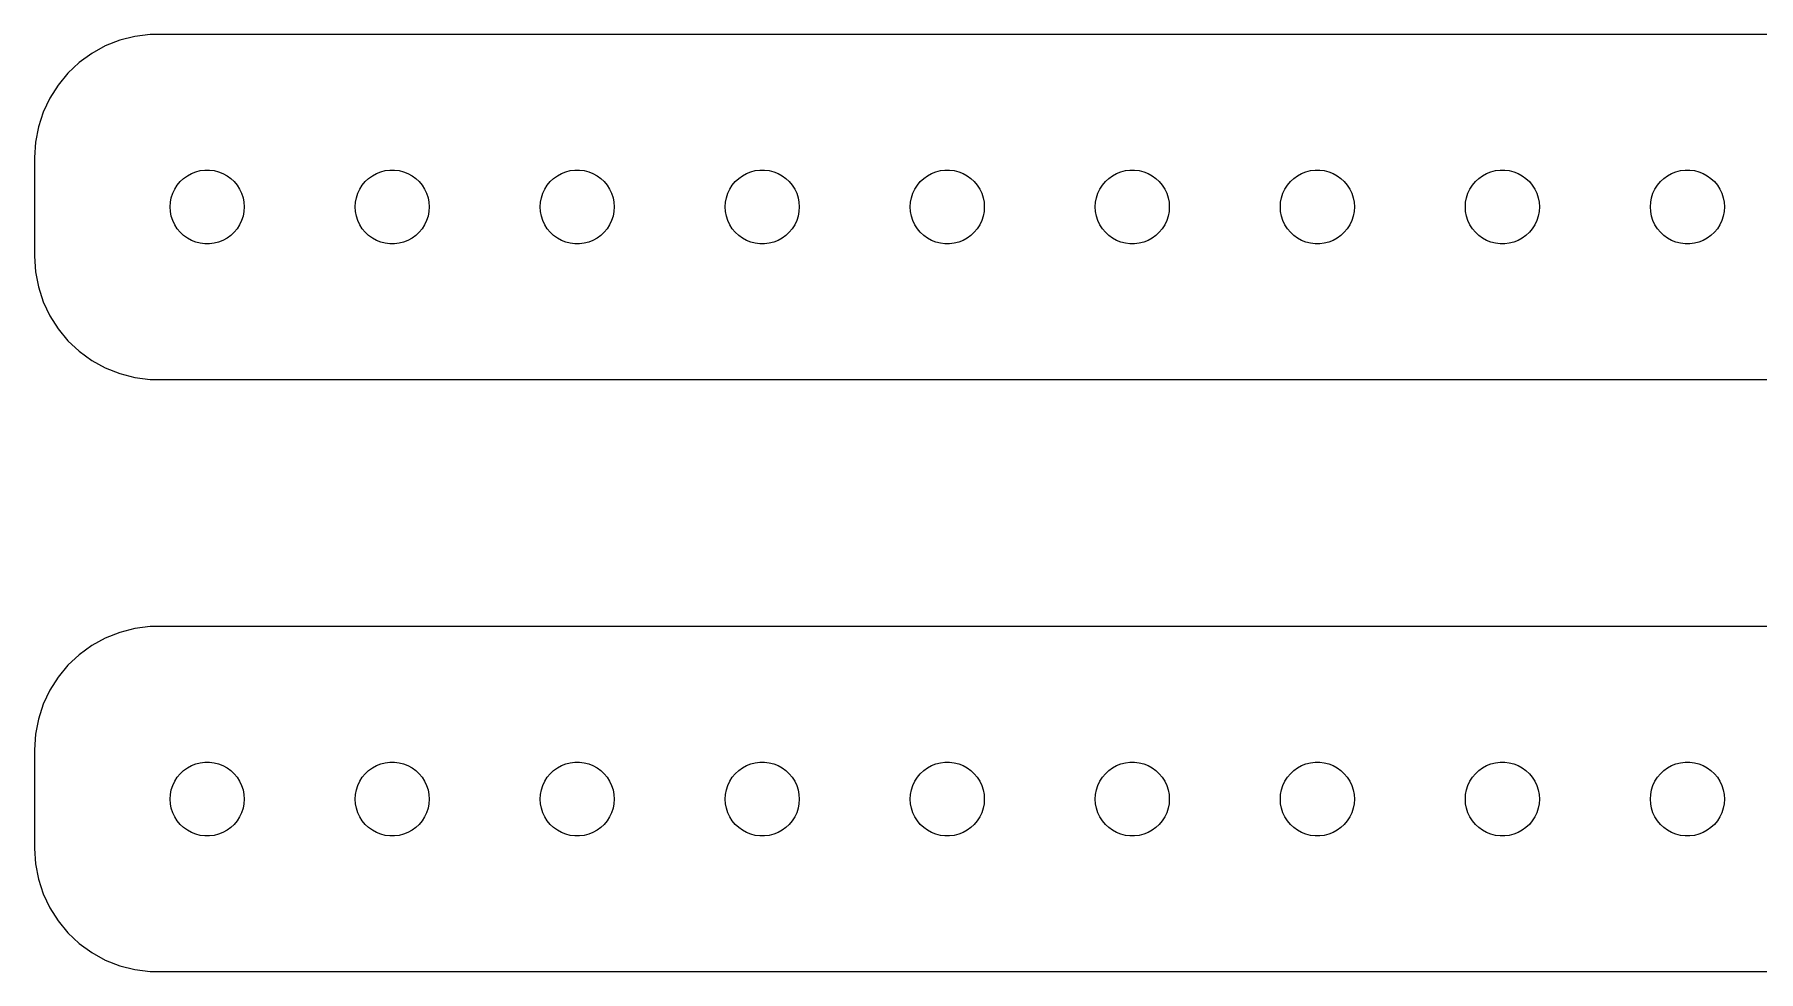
# Model space of a CAD drawing. Header units: metres. Extents: x -142 to 142, y 41 to 79.
# Drawn here: x -142 to -72.1, y 41 to 79 of the extents above; entities that cross this region are included whole.
import ezdxf

# ---------------------------------------------------------------- set-up
doc = ezdxf.new("R2010")
doc.units = ezdxf.units.M

msp = doc.modelspace()

# ---------------------------------------------------------------- linework, layer by layer
for p, q in [((-137.314, 78.9901), (-137.937, 78.9114)), ((137.314, 78.9901), (-137.314, 78.9901)), ((-139.129, 78.5241), (-139.679, 78.2216)), ((-138.545, 78.7553), (-139.129, 78.5241)), ((-137.937, 78.9114), (-138.545, 78.7553)), ((-140.187, 77.8526), (-140.645, 77.4227)), ((-139.679, 78.2216), (-140.187, 77.8526)), ((-141.045, 76.9389), (-141.382, 76.4088)), ((-140.645, 77.4227), (-141.045, 76.9389)), ((-141.382, 76.4088), (-141.649, 75.8406)), ((-141.649, 75.8406), (-141.843, 75.2434)), ((-141.843, 75.2434), (-141.961, 74.6267)), ((-141.961, 74.6267), (-142, 74)), ((-142, 74), (-142, 70)), ((-135.639, 73.3572), (-135.464, 73.4266)), ((-135.464, 73.4266), (-135.281, 73.4734)), ((-135.281, 73.4734), (-135.094, 73.497)), ((-135.094, 73.497), (-134.906, 73.497)), ((-134.906, 73.497), (-134.719, 73.4734)), ((-134.719, 73.4734), (-134.536, 73.4266)), ((-134.536, 73.4266), (-134.361, 73.3572)), ((-128.139, 73.3572), (-127.964, 73.4266)), ((-127.964, 73.4266), (-127.781, 73.4734)), ((-127.781, 73.4734), (-127.594, 73.497)), ((-127.594, 73.497), (-127.406, 73.497)), ((-127.406, 73.497), (-127.219, 73.4734)), ((-127.219, 73.4734), (-127.036, 73.4266)), ((-127.036, 73.4266), (-126.861, 73.3572)), ((-120.639, 73.3572), (-120.464, 73.4266)), ((-120.464, 73.4266), (-120.281, 73.4734)), ((-120.281, 73.4734), (-120.094, 73.497)), ((-120.094, 73.497), (-119.906, 73.497)), ((-119.906, 73.497), (-119.719, 73.4734)), ((-119.719, 73.4734), (-119.536, 73.4266)), ((-119.536, 73.4266), (-119.361, 73.3572)), ((-113.139, 73.3572), (-112.964, 73.4266)), ((-112.964, 73.4266), (-112.781, 73.4734)), ((-112.781, 73.4734), (-112.594, 73.497)), ((-112.594, 73.497), (-112.406, 73.497)), ((-112.406, 73.497), (-112.219, 73.4734)), ((-112.219, 73.4734), (-112.036, 73.4266)), ((-112.036, 73.4266), (-111.861, 73.3572)), ((-105.639, 73.3572), (-105.464, 73.4266)), ((-105.464, 73.4266), (-105.281, 73.4734)), ((-105.281, 73.4734), (-105.094, 73.497)), ((-105.094, 73.497), (-104.906, 73.497)), ((-104.906, 73.497), (-104.719, 73.4734)), ((-104.719, 73.4734), (-104.536, 73.4266)), ((-104.536, 73.4266), (-104.361, 73.3572)), ((-98.1387, 73.3572), (-97.9635, 73.4266)), ((-97.9635, 73.4266), (-97.7811, 73.4734)), ((-97.7811, 73.4734), (-97.5942, 73.497)), ((-97.5942, 73.497), (-97.4058, 73.497)), ((-97.4058, 73.497), (-97.2189, 73.4734)), ((-97.2189, 73.4734), (-97.0365, 73.4266)), ((-97.0365, 73.4266), (-96.8613, 73.3572)), ((-90.6387, 73.3572), (-90.4635, 73.4266)), ((-90.4635, 73.4266), (-90.2811, 73.4734)), ((-90.2811, 73.4734), (-90.0942, 73.497)), ((-90.0942, 73.497), (-89.9058, 73.497)), ((-89.9058, 73.497), (-89.7189, 73.4734)), ((-89.7189, 73.4734), (-89.5365, 73.4266)), ((-89.5365, 73.4266), (-89.3613, 73.3572)), ((-83.1387, 73.3572), (-82.9635, 73.4266)), ((-82.9635, 73.4266), (-82.7811, 73.4734)), ((-82.7811, 73.4734), (-82.5942, 73.497)), ((-82.5942, 73.497), (-82.4058, 73.497)), ((-82.4058, 73.497), (-82.2189, 73.4734)), ((-82.2189, 73.4734), (-82.0365, 73.4266)), ((-82.0365, 73.4266), (-81.8613, 73.3572)), ((-75.6387, 73.3572), (-75.4635, 73.4266)), ((-75.4635, 73.4266), (-75.2811, 73.4734)), ((-75.2811, 73.4734), (-75.0942, 73.497)), ((-75.0942, 73.497), (-74.9058, 73.497)), ((-74.9058, 73.497), (-74.7189, 73.4734)), ((-74.7189, 73.4734), (-74.5365, 73.4266)), ((-74.5365, 73.4266), (-74.3613, 73.3572)), ((-136.395, 72.5522), (-136.314, 72.7226)), ((-136.314, 72.7226), (-136.214, 72.8817)), ((-136.214, 72.8817), (-136.093, 73.0268)), ((-136.093, 73.0268), (-135.956, 73.1558)), ((-135.956, 73.1558), (-135.804, 73.2665)), ((-135.804, 73.2665), (-135.639, 73.3572)), ((-134.361, 73.3572), (-134.196, 73.2665)), ((-134.196, 73.2665), (-134.044, 73.1558)), ((-134.044, 73.1558), (-133.907, 73.0268)), ((-133.907, 73.0268), (-133.786, 72.8817)), ((-133.786, 72.8817), (-133.686, 72.7226)), ((-133.686, 72.7226), (-133.605, 72.5522)), ((-128.895, 72.5522), (-128.814, 72.7226)), ((-128.814, 72.7226), (-128.714, 72.8817)), ((-128.714, 72.8817), (-128.593, 73.0268)), ((-128.593, 73.0268), (-128.456, 73.1558)), ((-128.456, 73.1558), (-128.304, 73.2665)), ((-128.304, 73.2665), (-128.139, 73.3572)), ((-126.861, 73.3572), (-126.696, 73.2665)), ((-126.696, 73.2665), (-126.544, 73.1558)), ((-126.544, 73.1558), (-126.407, 73.0268)), ((-126.407, 73.0268), (-126.286, 72.8817)), ((-126.286, 72.8817), (-126.186, 72.7226)), ((-126.186, 72.7226), (-126.105, 72.5522)), ((-121.395, 72.5522), (-121.314, 72.7226)), ((-121.314, 72.7226), (-121.214, 72.8817)), ((-121.214, 72.8817), (-121.093, 73.0268)), ((-121.093, 73.0268), (-120.956, 73.1558)), ((-120.956, 73.1558), (-120.804, 73.2665)), ((-120.804, 73.2665), (-120.639, 73.3572)), ((-119.361, 73.3572), (-119.196, 73.2665)), ((-119.196, 73.2665), (-119.044, 73.1558)), ((-119.044, 73.1558), (-118.907, 73.0268)), ((-118.907, 73.0268), (-118.786, 72.8817)), ((-118.786, 72.8817), (-118.686, 72.7226)), ((-118.686, 72.7226), (-118.605, 72.5522)), ((-113.895, 72.5522), (-113.814, 72.7226)), ((-113.814, 72.7226), (-113.714, 72.8817)), ((-113.714, 72.8817), (-113.593, 73.0268)), ((-113.593, 73.0268), (-113.456, 73.1558)), ((-113.456, 73.1558), (-113.304, 73.2665)), ((-113.304, 73.2665), (-113.139, 73.3572)), ((-111.861, 73.3572), (-111.696, 73.2665)), ((-111.696, 73.2665), (-111.544, 73.1558)), ((-111.544, 73.1558), (-111.407, 73.0268)), ((-111.407, 73.0268), (-111.286, 72.8817)), ((-111.286, 72.8817), (-111.186, 72.7226)), ((-111.186, 72.7226), (-111.105, 72.5522)), ((-106.395, 72.5522), (-106.314, 72.7226)), ((-106.314, 72.7226), (-106.214, 72.8817)), ((-106.214, 72.8817), (-106.093, 73.0268)), ((-106.093, 73.0268), (-105.956, 73.1558)), ((-105.956, 73.1558), (-105.804, 73.2665)), ((-105.804, 73.2665), (-105.639, 73.3572)), ((-104.361, 73.3572), (-104.196, 73.2665)), ((-104.196, 73.2665), (-104.044, 73.1558)), ((-104.044, 73.1558), (-103.907, 73.0268)), ((-103.907, 73.0268), (-103.786, 72.8817)), ((-103.786, 72.8817), (-103.686, 72.7226)), ((-103.686, 72.7226), (-103.605, 72.5522)), ((-98.8947, 72.5522), (-98.8145, 72.7226)), ((-98.8145, 72.7226), (-98.7135, 72.8817)), ((-98.7135, 72.8817), (-98.5934, 73.0268)), ((-98.5934, 73.0268), (-98.4561, 73.1558)), ((-98.4561, 73.1558), (-98.3037, 73.2665)), ((-98.3037, 73.2665), (-98.1387, 73.3572)), ((-96.8613, 73.3572), (-96.6963, 73.2665)), ((-96.6963, 73.2665), (-96.5439, 73.1558)), ((-96.5439, 73.1558), (-96.4065, 73.0268)), ((-96.4065, 73.0268), (-96.2865, 72.8817)), ((-96.2865, 72.8817), (-96.1855, 72.7226)), ((-96.1855, 72.7226), (-96.1053, 72.5522)), ((-91.3947, 72.5522), (-91.3145, 72.7226)), ((-91.3145, 72.7226), (-91.2135, 72.8817)), ((-91.2135, 72.8817), (-91.0934, 73.0268)), ((-91.0934, 73.0268), (-90.9561, 73.1558)), ((-90.9561, 73.1558), (-90.8037, 73.2665)), ((-90.8037, 73.2665), (-90.6387, 73.3572)), ((-89.3613, 73.3572), (-89.1963, 73.2665)), ((-89.1963, 73.2665), (-89.0439, 73.1558)), ((-89.0439, 73.1558), (-88.9065, 73.0268)), ((-88.9065, 73.0268), (-88.7865, 72.8817)), ((-88.7865, 72.8817), (-88.6855, 72.7226)), ((-88.6855, 72.7226), (-88.6053, 72.5522)), ((-83.8947, 72.5522), (-83.8145, 72.7226)), ((-83.8145, 72.7226), (-83.7135, 72.8817)), ((-83.7135, 72.8817), (-83.5934, 73.0268)), ((-83.5934, 73.0268), (-83.4561, 73.1558)), ((-83.4561, 73.1558), (-83.3037, 73.2665)), ((-83.3037, 73.2665), (-83.1387, 73.3572)), ((-81.8613, 73.3572), (-81.6963, 73.2665)), ((-81.6963, 73.2665), (-81.5439, 73.1558)), ((-81.5439, 73.1558), (-81.4065, 73.0268)), ((-81.4065, 73.0268), (-81.2865, 72.8817)), ((-81.2865, 72.8817), (-81.1855, 72.7226)), ((-81.1855, 72.7226), (-81.1053, 72.5522)), ((-76.3947, 72.5522), (-76.3145, 72.7226)), ((-76.3145, 72.7226), (-76.2135, 72.8817)), ((-76.2135, 72.8817), (-76.0934, 73.0268)), ((-76.0934, 73.0268), (-75.9561, 73.1558)), ((-75.9561, 73.1558), (-75.8037, 73.2665)), ((-75.8037, 73.2665), (-75.6387, 73.3572)), ((-74.3613, 73.3572), (-74.1963, 73.2665)), ((-74.1963, 73.2665), (-74.0439, 73.1558)), ((-74.0439, 73.1558), (-73.9065, 73.0268)), ((-73.9065, 73.0268), (-73.7865, 72.8817)), ((-73.7865, 72.8817), (-73.6855, 72.7226)), ((-73.6855, 72.7226), (-73.6053, 72.5522)), ((-136.5, 72), (-136.488, 72.188)), ((-136.488, 71.812), (-136.5, 72)), ((-136.488, 72.188), (-136.453, 72.373)), ((-136.453, 72.373), (-136.395, 72.5522)), ((-133.605, 72.5522), (-133.547, 72.373)), ((-133.547, 72.373), (-133.512, 72.188)), ((-133.512, 72.188), (-133.5, 72)), ((-133.5, 72), (-133.512, 71.812)), ((-129, 72), (-128.988, 72.188)), ((-128.988, 71.812), (-129, 72)), ((-128.988, 72.188), (-128.953, 72.373)), ((-128.953, 72.373), (-128.895, 72.5522)), ((-126.105, 72.5522), (-126.047, 72.373)), ((-126.047, 72.373), (-126.012, 72.188)), ((-126.012, 72.188), (-126, 72)), ((-126, 72), (-126.012, 71.812)), ((-121.5, 72), (-121.488, 72.188)), ((-121.488, 71.812), (-121.5, 72)), ((-121.488, 72.188), (-121.453, 72.373)), ((-121.453, 72.373), (-121.395, 72.5522)), ((-118.605, 72.5522), (-118.547, 72.373)), ((-118.547, 72.373), (-118.512, 72.188)), ((-118.512, 72.188), (-118.5, 72)), ((-118.5, 72), (-118.512, 71.812)), ((-114, 72), (-113.988, 72.188)), ((-113.988, 71.812), (-114, 72)), ((-113.988, 72.188), (-113.953, 72.373)), ((-113.953, 72.373), (-113.895, 72.5522)), ((-111.105, 72.5522), (-111.047, 72.373)), ((-111.047, 72.373), (-111.012, 72.188)), ((-111.012, 72.188), (-111, 72)), ((-111, 72), (-111.012, 71.812)), ((-106.5, 72), (-106.488, 72.188)), ((-106.488, 71.812), (-106.5, 72)), ((-106.488, 72.188), (-106.453, 72.373)), ((-106.453, 72.373), (-106.395, 72.5522)), ((-103.605, 72.5522), (-103.547, 72.373)), ((-103.547, 72.373), (-103.512, 72.188)), ((-103.512, 72.188), (-103.5, 72)), ((-103.5, 72), (-103.512, 71.812)), ((-99, 72), (-98.9882, 72.188)), ((-98.9882, 71.812), (-99, 72)), ((-98.9882, 72.188), (-98.9529, 72.373)), ((-98.9529, 72.373), (-98.8947, 72.5522)), ((-96.1053, 72.5522), (-96.0471, 72.373)), ((-96.0471, 72.373), (-96.0118, 72.188)), ((-96.0118, 72.188), (-96, 72)), ((-96, 72), (-96.0118, 71.812)), ((-91.5, 72), (-91.4882, 72.188)), ((-91.4882, 71.812), (-91.5, 72)), ((-91.4882, 72.188), (-91.4529, 72.373)), ((-91.4529, 72.373), (-91.3947, 72.5522)), ((-88.6053, 72.5522), (-88.5471, 72.373)), ((-88.5471, 72.373), (-88.5118, 72.188)), ((-88.5118, 72.188), (-88.5, 72)), ((-88.5, 72), (-88.5118, 71.812)), ((-84, 72), (-83.9882, 72.188)), ((-83.9882, 71.812), (-84, 72)), ((-83.9882, 72.188), (-83.9529, 72.373)), ((-83.9529, 72.373), (-83.8947, 72.5522)), ((-81.1053, 72.5522), (-81.0471, 72.373)), ((-81.0471, 72.373), (-81.0118, 72.188)), ((-81.0118, 72.188), (-81, 72)), ((-81, 72), (-81.0118, 71.812)), ((-76.5, 72), (-76.4882, 72.188)), ((-76.4882, 71.812), (-76.5, 72)), ((-76.4882, 72.188), (-76.4529, 72.373)), ((-76.4529, 72.373), (-76.3947, 72.5522)), ((-73.6053, 72.5522), (-73.5471, 72.373)), ((-73.5471, 72.373), (-73.5118, 72.188)), ((-73.5118, 72.188), (-73.5, 72)), ((-73.5, 72), (-73.5118, 71.812)), ((-136.453, 71.627), (-136.488, 71.812)), ((-136.395, 71.4478), (-136.453, 71.627)), ((-136.314, 71.2774), (-136.395, 71.4478)), ((-133.605, 71.4478), (-133.686, 71.2774)), ((-133.547, 71.627), (-133.605, 71.4478)), ((-133.512, 71.812), (-133.547, 71.627)), ((-128.953, 71.627), (-128.988, 71.812)), ((-128.895, 71.4478), (-128.953, 71.627)), ((-128.814, 71.2774), (-128.895, 71.4478)), ((-126.105, 71.4478), (-126.186, 71.2774)), ((-126.047, 71.627), (-126.105, 71.4478)), ((-126.012, 71.812), (-126.047, 71.627)), ((-121.453, 71.627), (-121.488, 71.812)), ((-121.395, 71.4478), (-121.453, 71.627)), ((-121.314, 71.2774), (-121.395, 71.4478)), ((-118.605, 71.4478), (-118.686, 71.2774)), ((-118.547, 71.627), (-118.605, 71.4478)), ((-118.512, 71.812), (-118.547, 71.627)), ((-113.953, 71.627), (-113.988, 71.812)), ((-113.895, 71.4478), (-113.953, 71.627)), ((-113.814, 71.2774), (-113.895, 71.4478)), ((-111.105, 71.4478), (-111.186, 71.2774)), ((-111.047, 71.627), (-111.105, 71.4478)), ((-111.012, 71.812), (-111.047, 71.627)), ((-106.453, 71.627), (-106.488, 71.812)), ((-106.395, 71.4478), (-106.453, 71.627)), ((-106.314, 71.2774), (-106.395, 71.4478)), ((-103.605, 71.4478), (-103.686, 71.2774)), ((-103.547, 71.627), (-103.605, 71.4478)), ((-103.512, 71.812), (-103.547, 71.627)), ((-98.9529, 71.627), (-98.9882, 71.812)), ((-98.8947, 71.4478), (-98.9529, 71.627)), ((-98.8145, 71.2774), (-98.8947, 71.4478)), ((-96.1053, 71.4478), (-96.1855, 71.2774)), ((-96.0471, 71.627), (-96.1053, 71.4478)), ((-96.0118, 71.812), (-96.0471, 71.627)), ((-91.4529, 71.627), (-91.4882, 71.812)), ((-91.3947, 71.4478), (-91.4529, 71.627)), ((-91.3145, 71.2774), (-91.3947, 71.4478)), ((-88.6053, 71.4478), (-88.6855, 71.2774)), ((-88.5471, 71.627), (-88.6053, 71.4478)), ((-88.5118, 71.812), (-88.5471, 71.627)), ((-83.9529, 71.627), (-83.9882, 71.812)), ((-83.8947, 71.4478), (-83.9529, 71.627)), ((-83.8145, 71.2774), (-83.8947, 71.4478)), ((-81.1053, 71.4478), (-81.1855, 71.2774)), ((-81.0471, 71.627), (-81.1053, 71.4478)), ((-81.0118, 71.812), (-81.0471, 71.627)), ((-76.4529, 71.627), (-76.4882, 71.812)), ((-76.3947, 71.4478), (-76.4529, 71.627)), ((-76.3145, 71.2774), (-76.3947, 71.4478)), ((-73.6053, 71.4478), (-73.6855, 71.2774)), ((-73.5471, 71.627), (-73.6053, 71.4478)), ((-73.5118, 71.812), (-73.5471, 71.627)), ((-136.214, 71.1183), (-136.314, 71.2774)), ((-136.093, 70.9732), (-136.214, 71.1183)), ((-135.956, 70.8442), (-136.093, 70.9732)), ((-135.804, 70.7335), (-135.956, 70.8442)), ((-135.639, 70.6428), (-135.804, 70.7335)), ((-135.464, 70.5734), (-135.639, 70.6428)), ((-134.361, 70.6428), (-134.536, 70.5734)), ((-134.196, 70.7335), (-134.361, 70.6428)), ((-134.044, 70.8442), (-134.196, 70.7335)), ((-133.907, 70.9732), (-134.044, 70.8442)), ((-133.786, 71.1183), (-133.907, 70.9732)), ((-133.686, 71.2774), (-133.786, 71.1183)), ((-128.714, 71.1183), (-128.814, 71.2774)), ((-128.593, 70.9732), (-128.714, 71.1183)), ((-128.456, 70.8442), (-128.593, 70.9732)), ((-128.304, 70.7335), (-128.456, 70.8442)), ((-128.139, 70.6428), (-128.304, 70.7335)), ((-127.964, 70.5734), (-128.139, 70.6428)), ((-126.861, 70.6428), (-127.036, 70.5734)), ((-126.696, 70.7335), (-126.861, 70.6428)), ((-126.544, 70.8442), (-126.696, 70.7335)), ((-126.407, 70.9732), (-126.544, 70.8442)), ((-126.286, 71.1183), (-126.407, 70.9732)), ((-126.186, 71.2774), (-126.286, 71.1183)), ((-121.214, 71.1183), (-121.314, 71.2774)), ((-121.093, 70.9732), (-121.214, 71.1183)), ((-120.956, 70.8442), (-121.093, 70.9732)), ((-120.804, 70.7335), (-120.956, 70.8442)), ((-120.639, 70.6428), (-120.804, 70.7335)), ((-120.464, 70.5734), (-120.639, 70.6428)), ((-119.361, 70.6428), (-119.536, 70.5734)), ((-119.196, 70.7335), (-119.361, 70.6428)), ((-119.044, 70.8442), (-119.196, 70.7335)), ((-118.907, 70.9732), (-119.044, 70.8442)), ((-118.786, 71.1183), (-118.907, 70.9732)), ((-118.686, 71.2774), (-118.786, 71.1183)), ((-113.714, 71.1183), (-113.814, 71.2774)), ((-113.593, 70.9732), (-113.714, 71.1183)), ((-113.456, 70.8442), (-113.593, 70.9732)), ((-113.304, 70.7335), (-113.456, 70.8442)), ((-113.139, 70.6428), (-113.304, 70.7335)), ((-112.964, 70.5734), (-113.139, 70.6428)), ((-111.861, 70.6428), (-112.036, 70.5734)), ((-111.696, 70.7335), (-111.861, 70.6428)), ((-111.544, 70.8442), (-111.696, 70.7335)), ((-111.407, 70.9732), (-111.544, 70.8442)), ((-111.286, 71.1183), (-111.407, 70.9732)), ((-111.186, 71.2774), (-111.286, 71.1183)), ((-106.214, 71.1183), (-106.314, 71.2774)), ((-106.093, 70.9732), (-106.214, 71.1183)), ((-105.956, 70.8442), (-106.093, 70.9732)), ((-105.804, 70.7335), (-105.956, 70.8442)), ((-105.639, 70.6428), (-105.804, 70.7335)), ((-105.464, 70.5734), (-105.639, 70.6428)), ((-104.361, 70.6428), (-104.536, 70.5734)), ((-104.196, 70.7335), (-104.361, 70.6428)), ((-104.044, 70.8442), (-104.196, 70.7335)), ((-103.907, 70.9732), (-104.044, 70.8442)), ((-103.786, 71.1183), (-103.907, 70.9732)), ((-103.686, 71.2774), (-103.786, 71.1183)), ((-98.7135, 71.1183), (-98.8145, 71.2774)), ((-98.5934, 70.9732), (-98.7135, 71.1183)), ((-98.4561, 70.8442), (-98.5934, 70.9732)), ((-98.3037, 70.7335), (-98.4561, 70.8442)), ((-98.1387, 70.6428), (-98.3037, 70.7335)), ((-97.9635, 70.5734), (-98.1387, 70.6428)), ((-96.8613, 70.6428), (-97.0365, 70.5734)), ((-96.6963, 70.7335), (-96.8613, 70.6428)), ((-96.5439, 70.8442), (-96.6963, 70.7335)), ((-96.4065, 70.9732), (-96.5439, 70.8442)), ((-96.2865, 71.1183), (-96.4065, 70.9732)), ((-96.1855, 71.2774), (-96.2865, 71.1183)), ((-91.2135, 71.1183), (-91.3145, 71.2774)), ((-91.0934, 70.9732), (-91.2135, 71.1183)), ((-90.9561, 70.8442), (-91.0934, 70.9732)), ((-90.8037, 70.7335), (-90.9561, 70.8442)), ((-90.6387, 70.6428), (-90.8037, 70.7335)), ((-90.4635, 70.5734), (-90.6387, 70.6428)), ((-89.3613, 70.6428), (-89.5365, 70.5734)), ((-89.1963, 70.7335), (-89.3613, 70.6428)), ((-89.0439, 70.8442), (-89.1963, 70.7335)), ((-88.9065, 70.9732), (-89.0439, 70.8442)), ((-88.7865, 71.1183), (-88.9065, 70.9732)), ((-88.6855, 71.2774), (-88.7865, 71.1183)), ((-83.7135, 71.1183), (-83.8145, 71.2774)), ((-83.5934, 70.9732), (-83.7135, 71.1183)), ((-83.4561, 70.8442), (-83.5934, 70.9732)), ((-83.3037, 70.7335), (-83.4561, 70.8442)), ((-83.1387, 70.6428), (-83.3037, 70.7335)), ((-82.9635, 70.5734), (-83.1387, 70.6428)), ((-81.8613, 70.6428), (-82.0365, 70.5734)), ((-81.6963, 70.7335), (-81.8613, 70.6428)), ((-81.5439, 70.8442), (-81.6963, 70.7335)), ((-81.4065, 70.9732), (-81.5439, 70.8442)), ((-81.2865, 71.1183), (-81.4065, 70.9732)), ((-81.1855, 71.2774), (-81.2865, 71.1183)), ((-76.2135, 71.1183), (-76.3145, 71.2774)), ((-76.0934, 70.9732), (-76.2135, 71.1183)), ((-75.9561, 70.8442), (-76.0934, 70.9732)), ((-75.8037, 70.7335), (-75.9561, 70.8442)), ((-75.6387, 70.6428), (-75.8037, 70.7335)), ((-75.4635, 70.5734), (-75.6387, 70.6428)), ((-74.3613, 70.6428), (-74.5365, 70.5734)), ((-74.1963, 70.7335), (-74.3613, 70.6428)), ((-74.0439, 70.8442), (-74.1963, 70.7335)), ((-73.9065, 70.9732), (-74.0439, 70.8442)), ((-73.7865, 71.1183), (-73.9065, 70.9732)), ((-73.6855, 71.2774), (-73.7865, 71.1183)), ((-142, 70), (-141.961, 69.3733)), ((-135.281, 70.5266), (-135.464, 70.5734)), ((-135.094, 70.503), (-135.281, 70.5266)), ((-134.906, 70.503), (-135.094, 70.503)), ((-134.719, 70.5266), (-134.906, 70.503)), ((-134.536, 70.5734), (-134.719, 70.5266)), ((-127.781, 70.5266), (-127.964, 70.5734)), ((-127.594, 70.503), (-127.781, 70.5266)), ((-127.406, 70.503), (-127.594, 70.503)), ((-127.219, 70.5266), (-127.406, 70.503)), ((-127.036, 70.5734), (-127.219, 70.5266)), ((-120.281, 70.5266), (-120.464, 70.5734)), ((-120.094, 70.503), (-120.281, 70.5266)), ((-119.906, 70.503), (-120.094, 70.503)), ((-119.719, 70.5266), (-119.906, 70.503)), ((-119.536, 70.5734), (-119.719, 70.5266)), ((-112.781, 70.5266), (-112.964, 70.5734)), ((-112.594, 70.503), (-112.781, 70.5266)), ((-112.406, 70.503), (-112.594, 70.503)), ((-112.219, 70.5266), (-112.406, 70.503)), ((-112.036, 70.5734), (-112.219, 70.5266)), ((-105.281, 70.5266), (-105.464, 70.5734)), ((-105.094, 70.503), (-105.281, 70.5266)), ((-104.906, 70.503), (-105.094, 70.503)), ((-104.719, 70.5266), (-104.906, 70.503)), ((-104.536, 70.5734), (-104.719, 70.5266)), ((-97.7811, 70.5266), (-97.9635, 70.5734)), ((-97.5942, 70.503), (-97.7811, 70.5266)), ((-97.4058, 70.503), (-97.5942, 70.503)), ((-97.2189, 70.5266), (-97.4058, 70.503)), ((-97.0365, 70.5734), (-97.2189, 70.5266)), ((-90.2811, 70.5266), (-90.4635, 70.5734)), ((-90.0942, 70.503), (-90.2811, 70.5266)), ((-89.9058, 70.503), (-90.0942, 70.503)), ((-89.7189, 70.5266), (-89.9058, 70.503)), ((-89.5365, 70.5734), (-89.7189, 70.5266)), ((-82.7811, 70.5266), (-82.9635, 70.5734)), ((-82.5942, 70.503), (-82.7811, 70.5266)), ((-82.4058, 70.503), (-82.5942, 70.503)), ((-82.2189, 70.5266), (-82.4058, 70.503)), ((-82.0365, 70.5734), (-82.2189, 70.5266)), ((-75.2811, 70.5266), (-75.4635, 70.5734)), ((-75.0942, 70.503), (-75.2811, 70.5266)), ((-74.9058, 70.503), (-75.0942, 70.503)), ((-74.7189, 70.5266), (-74.9058, 70.503)), ((-74.5365, 70.5734), (-74.7189, 70.5266)), ((-141.961, 69.3733), (-141.843, 68.7566)), ((-141.843, 68.7566), (-141.649, 68.1594)), ((-141.649, 68.1594), (-141.382, 67.5912)), ((-141.382, 67.5912), (-141.045, 67.0611)), ((-141.045, 67.0611), (-140.645, 66.5773)), ((-140.645, 66.5773), (-140.187, 66.1474)), ((-140.187, 66.1474), (-139.679, 65.7784)), ((-139.679, 65.7784), (-139.129, 65.4759)), ((-139.129, 65.4759), (-138.545, 65.2447)), ((-138.545, 65.2447), (-137.937, 65.0886)), ((-137.937, 65.0886), (-137.314, 65.0099)), ((-137.314, 65.0099), (137.314, 65.0099)), ((-139.129, 54.5241), (-139.679, 54.2216)), ((-138.545, 54.7553), (-139.129, 54.5241)), ((-137.937, 54.9114), (-138.545, 54.7553)), ((-137.314, 54.9901), (-137.937, 54.9114)), ((137.314, 54.9901), (-137.314, 54.9901)), ((-140.187, 53.8526), (-140.645, 53.4227)), ((-139.679, 54.2216), (-140.187, 53.8526)), ((-140.645, 53.4227), (-141.045, 52.9389)), ((-141.045, 52.9389), (-141.382, 52.4088)), ((-141.649, 51.8406), (-141.843, 51.2434)), ((-141.382, 52.4088), (-141.649, 51.8406)), ((-141.843, 51.2434), (-141.961, 50.6267)), ((-141.961, 50.6267), (-142, 50)), ((-142, 50), (-142, 46)), ((-136.214, 48.8817), (-136.093, 49.0268)), ((-136.093, 49.0268), (-135.956, 49.1558)), ((-135.956, 49.1558), (-135.804, 49.2665)), ((-135.804, 49.2665), (-135.639, 49.3572)), ((-135.639, 49.3572), (-135.464, 49.4266)), ((-135.464, 49.4266), (-135.281, 49.4734)), ((-135.281, 49.4734), (-135.094, 49.497)), ((-135.094, 49.497), (-134.906, 49.497)), ((-134.906, 49.497), (-134.719, 49.4734)), ((-134.719, 49.4734), (-134.536, 49.4266)), ((-134.536, 49.4266), (-134.361, 49.3572)), ((-134.361, 49.3572), (-134.196, 49.2665)), ((-134.196, 49.2665), (-134.044, 49.1558)), ((-134.044, 49.1558), (-133.907, 49.0268)), ((-133.907, 49.0268), (-133.786, 48.8817)), ((-128.714, 48.8817), (-128.593, 49.0268)), ((-128.593, 49.0268), (-128.456, 49.1558)), ((-128.456, 49.1558), (-128.304, 49.2665)), ((-128.304, 49.2665), (-128.139, 49.3572)), ((-128.139, 49.3572), (-127.964, 49.4266)), ((-127.964, 49.4266), (-127.781, 49.4734)), ((-127.781, 49.4734), (-127.594, 49.497)), ((-127.594, 49.497), (-127.406, 49.497)), ((-127.406, 49.497), (-127.219, 49.4734)), ((-127.219, 49.4734), (-127.036, 49.4266)), ((-127.036, 49.4266), (-126.861, 49.3572)), ((-126.861, 49.3572), (-126.696, 49.2665)), ((-126.696, 49.2665), (-126.544, 49.1558)), ((-126.544, 49.1558), (-126.407, 49.0268)), ((-126.407, 49.0268), (-126.286, 48.8817)), ((-121.214, 48.8817), (-121.093, 49.0268)), ((-121.093, 49.0268), (-120.956, 49.1558)), ((-120.956, 49.1558), (-120.804, 49.2665)), ((-120.804, 49.2665), (-120.639, 49.3572)), ((-120.639, 49.3572), (-120.464, 49.4266)), ((-120.464, 49.4266), (-120.281, 49.4734)), ((-120.281, 49.4734), (-120.094, 49.497)), ((-120.094, 49.497), (-119.906, 49.497)), ((-119.906, 49.497), (-119.719, 49.4734)), ((-119.719, 49.4734), (-119.536, 49.4266)), ((-119.536, 49.4266), (-119.361, 49.3572)), ((-119.361, 49.3572), (-119.196, 49.2665)), ((-119.196, 49.2665), (-119.044, 49.1558)), ((-119.044, 49.1558), (-118.907, 49.0268)), ((-118.907, 49.0268), (-118.786, 48.8817)), ((-113.714, 48.8817), (-113.593, 49.0268)), ((-113.593, 49.0268), (-113.456, 49.1558)), ((-113.456, 49.1558), (-113.304, 49.2665)), ((-113.304, 49.2665), (-113.139, 49.3572)), ((-113.139, 49.3572), (-112.964, 49.4266)), ((-112.964, 49.4266), (-112.781, 49.4734)), ((-112.781, 49.4734), (-112.594, 49.497)), ((-112.594, 49.497), (-112.406, 49.497)), ((-112.406, 49.497), (-112.219, 49.4734)), ((-112.219, 49.4734), (-112.036, 49.4266)), ((-112.036, 49.4266), (-111.861, 49.3572)), ((-111.861, 49.3572), (-111.696, 49.2665)), ((-111.696, 49.2665), (-111.544, 49.1558)), ((-111.544, 49.1558), (-111.407, 49.0268)), ((-111.407, 49.0268), (-111.286, 48.8817)), ((-106.214, 48.8817), (-106.093, 49.0268)), ((-106.093, 49.0268), (-105.956, 49.1558)), ((-105.956, 49.1558), (-105.804, 49.2665)), ((-105.804, 49.2665), (-105.639, 49.3572)), ((-105.639, 49.3572), (-105.464, 49.4266)), ((-105.464, 49.4266), (-105.281, 49.4734)), ((-105.281, 49.4734), (-105.094, 49.497)), ((-105.094, 49.497), (-104.906, 49.497)), ((-104.906, 49.497), (-104.719, 49.4734)), ((-104.719, 49.4734), (-104.536, 49.4266)), ((-104.536, 49.4266), (-104.361, 49.3572)), ((-104.361, 49.3572), (-104.196, 49.2665)), ((-104.196, 49.2665), (-104.044, 49.1558)), ((-104.044, 49.1558), (-103.907, 49.0268)), ((-103.907, 49.0268), (-103.786, 48.8817)), ((-98.7135, 48.8817), (-98.5934, 49.0268)), ((-98.5934, 49.0268), (-98.4561, 49.1558)), ((-98.4561, 49.1558), (-98.3037, 49.2665)), ((-98.3037, 49.2665), (-98.1387, 49.3572)), ((-98.1387, 49.3572), (-97.9635, 49.4266)), ((-97.9635, 49.4266), (-97.7811, 49.4734)), ((-97.7811, 49.4734), (-97.5942, 49.497)), ((-97.5942, 49.497), (-97.4058, 49.497)), ((-97.4058, 49.497), (-97.2189, 49.4734)), ((-97.2189, 49.4734), (-97.0365, 49.4266)), ((-97.0365, 49.4266), (-96.8613, 49.3572)), ((-96.8613, 49.3572), (-96.6963, 49.2665)), ((-96.6963, 49.2665), (-96.5439, 49.1558)), ((-96.5439, 49.1558), (-96.4065, 49.0268)), ((-96.4065, 49.0268), (-96.2865, 48.8817)), ((-91.2135, 48.8817), (-91.0934, 49.0268)), ((-91.0934, 49.0268), (-90.9561, 49.1558)), ((-90.9561, 49.1558), (-90.8037, 49.2665)), ((-90.8037, 49.2665), (-90.6387, 49.3572)), ((-90.6387, 49.3572), (-90.4635, 49.4266)), ((-90.4635, 49.4266), (-90.2811, 49.4734)), ((-90.2811, 49.4734), (-90.0942, 49.497)), ((-90.0942, 49.497), (-89.9058, 49.497)), ((-89.9058, 49.497), (-89.7189, 49.4734)), ((-89.7189, 49.4734), (-89.5365, 49.4266)), ((-89.5365, 49.4266), (-89.3613, 49.3572)), ((-89.3613, 49.3572), (-89.1963, 49.2665)), ((-89.1963, 49.2665), (-89.0439, 49.1558)), ((-89.0439, 49.1558), (-88.9065, 49.0268)), ((-88.9065, 49.0268), (-88.7865, 48.8817)), ((-83.7135, 48.8817), (-83.5934, 49.0268)), ((-83.5934, 49.0268), (-83.4561, 49.1558)), ((-83.4561, 49.1558), (-83.3037, 49.2665)), ((-83.3037, 49.2665), (-83.1387, 49.3572)), ((-83.1387, 49.3572), (-82.9635, 49.4266)), ((-82.9635, 49.4266), (-82.7811, 49.4734)), ((-82.7811, 49.4734), (-82.5942, 49.497)), ((-82.5942, 49.497), (-82.4058, 49.497)), ((-82.4058, 49.497), (-82.2189, 49.4734)), ((-82.2189, 49.4734), (-82.0365, 49.4266)), ((-82.0365, 49.4266), (-81.8613, 49.3572)), ((-81.8613, 49.3572), (-81.6963, 49.2665)), ((-81.6963, 49.2665), (-81.5439, 49.1558)), ((-81.5439, 49.1558), (-81.4065, 49.0268)), ((-81.4065, 49.0268), (-81.2865, 48.8817)), ((-76.2135, 48.8817), (-76.0934, 49.0268)), ((-76.0934, 49.0268), (-75.9561, 49.1558)), ((-75.9561, 49.1558), (-75.8037, 49.2665)), ((-75.8037, 49.2665), (-75.6387, 49.3572)), ((-75.6387, 49.3572), (-75.4635, 49.4266)), ((-75.4635, 49.4266), (-75.2811, 49.4734)), ((-75.2811, 49.4734), (-75.0942, 49.497)), ((-75.0942, 49.497), (-74.9058, 49.497)), ((-74.9058, 49.497), (-74.7189, 49.4734)), ((-74.7189, 49.4734), (-74.5365, 49.4266)), ((-74.5365, 49.4266), (-74.3613, 49.3572)), ((-74.3613, 49.3572), (-74.1963, 49.2665)), ((-74.1963, 49.2665), (-74.0439, 49.1558)), ((-74.0439, 49.1558), (-73.9065, 49.0268)), ((-73.9065, 49.0268), (-73.7865, 48.8817)), ((-136.488, 48.188), (-136.453, 48.373)), ((-136.453, 48.373), (-136.395, 48.5522)), ((-136.395, 48.5522), (-136.314, 48.7226)), ((-136.314, 48.7226), (-136.214, 48.8817)), ((-133.786, 48.8817), (-133.686, 48.7226)), ((-133.686, 48.7226), (-133.605, 48.5522)), ((-133.605, 48.5522), (-133.547, 48.373)), ((-133.547, 48.373), (-133.512, 48.188)), ((-128.988, 48.188), (-128.953, 48.373)), ((-128.953, 48.373), (-128.895, 48.5522)), ((-128.895, 48.5522), (-128.814, 48.7226)), ((-128.814, 48.7226), (-128.714, 48.8817)), ((-126.286, 48.8817), (-126.186, 48.7226)), ((-126.186, 48.7226), (-126.105, 48.5522)), ((-126.105, 48.5522), (-126.047, 48.373)), ((-126.047, 48.373), (-126.012, 48.188)), ((-121.488, 48.188), (-121.453, 48.373)), ((-121.453, 48.373), (-121.395, 48.5522)), ((-121.395, 48.5522), (-121.314, 48.7226)), ((-121.314, 48.7226), (-121.214, 48.8817)), ((-118.786, 48.8817), (-118.686, 48.7226)), ((-118.686, 48.7226), (-118.605, 48.5522)), ((-118.605, 48.5522), (-118.547, 48.373)), ((-118.547, 48.373), (-118.512, 48.188)), ((-113.988, 48.188), (-113.953, 48.373)), ((-113.953, 48.373), (-113.895, 48.5522)), ((-113.895, 48.5522), (-113.814, 48.7226)), ((-113.814, 48.7226), (-113.714, 48.8817)), ((-111.286, 48.8817), (-111.186, 48.7226)), ((-111.186, 48.7226), (-111.105, 48.5522)), ((-111.105, 48.5522), (-111.047, 48.373)), ((-111.047, 48.373), (-111.012, 48.188)), ((-106.488, 48.188), (-106.453, 48.373)), ((-106.453, 48.373), (-106.395, 48.5522)), ((-106.395, 48.5522), (-106.314, 48.7226)), ((-106.314, 48.7226), (-106.214, 48.8817)), ((-103.786, 48.8817), (-103.686, 48.7226)), ((-103.686, 48.7226), (-103.605, 48.5522)), ((-103.605, 48.5522), (-103.547, 48.373)), ((-103.547, 48.373), (-103.512, 48.188)), ((-98.9882, 48.188), (-98.9529, 48.373)), ((-98.9529, 48.373), (-98.8947, 48.5522)), ((-98.8947, 48.5522), (-98.8145, 48.7226)), ((-98.8145, 48.7226), (-98.7135, 48.8817)), ((-96.2865, 48.8817), (-96.1855, 48.7226)), ((-96.1855, 48.7226), (-96.1053, 48.5522)), ((-96.1053, 48.5522), (-96.0471, 48.373)), ((-96.0471, 48.373), (-96.0118, 48.188)), ((-91.4882, 48.188), (-91.4529, 48.373)), ((-91.4529, 48.373), (-91.3947, 48.5522)), ((-91.3947, 48.5522), (-91.3145, 48.7226)), ((-91.3145, 48.7226), (-91.2135, 48.8817)), ((-88.7865, 48.8817), (-88.6855, 48.7226)), ((-88.6855, 48.7226), (-88.6053, 48.5522)), ((-88.6053, 48.5522), (-88.5471, 48.373)), ((-88.5471, 48.373), (-88.5118, 48.188)), ((-83.9882, 48.188), (-83.9529, 48.373)), ((-83.9529, 48.373), (-83.8947, 48.5522)), ((-83.8947, 48.5522), (-83.8145, 48.7226)), ((-83.8145, 48.7226), (-83.7135, 48.8817)), ((-81.2865, 48.8817), (-81.1855, 48.7226)), ((-81.1855, 48.7226), (-81.1053, 48.5522)), ((-81.1053, 48.5522), (-81.0471, 48.373)), ((-81.0471, 48.373), (-81.0118, 48.188)), ((-76.4882, 48.188), (-76.4529, 48.373)), ((-76.4529, 48.373), (-76.3947, 48.5522)), ((-76.3947, 48.5522), (-76.3145, 48.7226)), ((-76.3145, 48.7226), (-76.2135, 48.8817)), ((-73.7865, 48.8817), (-73.6855, 48.7226)), ((-73.6855, 48.7226), (-73.6053, 48.5522)), ((-73.6053, 48.5522), (-73.5471, 48.373)), ((-73.5471, 48.373), (-73.5118, 48.188)), ((-136.5, 48), (-136.488, 48.188)), ((-136.488, 47.812), (-136.5, 48)), ((-136.453, 47.627), (-136.488, 47.812)), ((-136.395, 47.4478), (-136.453, 47.627)), ((-133.547, 47.627), (-133.605, 47.4478)), ((-133.512, 47.812), (-133.547, 47.627)), ((-133.512, 48.188), (-133.5, 48)), ((-133.5, 48), (-133.512, 47.812)), ((-129, 48), (-128.988, 48.188)), ((-128.988, 47.812), (-129, 48)), ((-128.953, 47.627), (-128.988, 47.812)), ((-128.895, 47.4478), (-128.953, 47.627)), ((-126.047, 47.627), (-126.105, 47.4478)), ((-126.012, 47.812), (-126.047, 47.627)), ((-126.012, 48.188), (-126, 48)), ((-126, 48), (-126.012, 47.812)), ((-121.5, 48), (-121.488, 48.188)), ((-121.488, 47.812), (-121.5, 48)), ((-121.453, 47.627), (-121.488, 47.812)), ((-121.395, 47.4478), (-121.453, 47.627)), ((-118.547, 47.627), (-118.605, 47.4478)), ((-118.512, 47.812), (-118.547, 47.627)), ((-118.512, 48.188), (-118.5, 48)), ((-118.5, 48), (-118.512, 47.812)), ((-114, 48), (-113.988, 48.188)), ((-113.988, 47.812), (-114, 48)), ((-113.953, 47.627), (-113.988, 47.812)), ((-113.895, 47.4478), (-113.953, 47.627)), ((-111.047, 47.627), (-111.105, 47.4478)), ((-111.012, 47.812), (-111.047, 47.627)), ((-111.012, 48.188), (-111, 48)), ((-111, 48), (-111.012, 47.812)), ((-106.5, 48), (-106.488, 48.188)), ((-106.488, 47.812), (-106.5, 48)), ((-106.453, 47.627), (-106.488, 47.812)), ((-106.395, 47.4478), (-106.453, 47.627)), ((-103.547, 47.627), (-103.605, 47.4478)), ((-103.512, 47.812), (-103.547, 47.627)), ((-103.512, 48.188), (-103.5, 48)), ((-103.5, 48), (-103.512, 47.812)), ((-99, 48), (-98.9882, 48.188)), ((-98.9882, 47.812), (-99, 48)), ((-98.9529, 47.627), (-98.9882, 47.812)), ((-98.8947, 47.4478), (-98.9529, 47.627)), ((-96.0471, 47.627), (-96.1053, 47.4478)), ((-96.0118, 47.812), (-96.0471, 47.627)), ((-96.0118, 48.188), (-96, 48)), ((-96, 48), (-96.0118, 47.812)), ((-91.5, 48), (-91.4882, 48.188)), ((-91.4882, 47.812), (-91.5, 48)), ((-91.4529, 47.627), (-91.4882, 47.812)), ((-91.3947, 47.4478), (-91.4529, 47.627)), ((-88.5471, 47.627), (-88.6053, 47.4478)), ((-88.5118, 47.812), (-88.5471, 47.627)), ((-88.5118, 48.188), (-88.5, 48)), ((-88.5, 48), (-88.5118, 47.812)), ((-84, 48), (-83.9882, 48.188)), ((-83.9882, 47.812), (-84, 48)), ((-83.9529, 47.627), (-83.9882, 47.812)), ((-83.8947, 47.4478), (-83.9529, 47.627)), ((-81.0471, 47.627), (-81.1053, 47.4478)), ((-81.0118, 47.812), (-81.0471, 47.627)), ((-81.0118, 48.188), (-81, 48)), ((-81, 48), (-81.0118, 47.812)), ((-76.5, 48), (-76.4882, 48.188)), ((-76.4882, 47.812), (-76.5, 48)), ((-76.4529, 47.627), (-76.4882, 47.812)), ((-76.3947, 47.4478), (-76.4529, 47.627)), ((-73.5471, 47.627), (-73.6053, 47.4478)), ((-73.5118, 47.812), (-73.5471, 47.627)), ((-73.5118, 48.188), (-73.5, 48)), ((-73.5, 48), (-73.5118, 47.812)), ((-136.314, 47.2774), (-136.395, 47.4478)), ((-136.214, 47.1183), (-136.314, 47.2774)), ((-136.093, 46.9732), (-136.214, 47.1183)), ((-135.956, 46.8442), (-136.093, 46.9732)), ((-135.804, 46.7335), (-135.956, 46.8442)), ((-134.044, 46.8442), (-134.196, 46.7335)), ((-133.907, 46.9732), (-134.044, 46.8442)), ((-133.786, 47.1183), (-133.907, 46.9732)), ((-133.686, 47.2774), (-133.786, 47.1183)), ((-133.605, 47.4478), (-133.686, 47.2774)), ((-128.814, 47.2774), (-128.895, 47.4478)), ((-128.714, 47.1183), (-128.814, 47.2774)), ((-128.593, 46.9732), (-128.714, 47.1183)), ((-128.456, 46.8442), (-128.593, 46.9732)), ((-128.304, 46.7335), (-128.456, 46.8442)), ((-126.544, 46.8442), (-126.696, 46.7335)), ((-126.407, 46.9732), (-126.544, 46.8442)), ((-126.286, 47.1183), (-126.407, 46.9732)), ((-126.186, 47.2774), (-126.286, 47.1183)), ((-126.105, 47.4478), (-126.186, 47.2774)), ((-121.314, 47.2774), (-121.395, 47.4478)), ((-121.214, 47.1183), (-121.314, 47.2774)), ((-121.093, 46.9732), (-121.214, 47.1183)), ((-120.956, 46.8442), (-121.093, 46.9732)), ((-120.804, 46.7335), (-120.956, 46.8442)), ((-119.044, 46.8442), (-119.196, 46.7335)), ((-118.907, 46.9732), (-119.044, 46.8442)), ((-118.786, 47.1183), (-118.907, 46.9732)), ((-118.686, 47.2774), (-118.786, 47.1183)), ((-118.605, 47.4478), (-118.686, 47.2774)), ((-113.814, 47.2774), (-113.895, 47.4478)), ((-113.714, 47.1183), (-113.814, 47.2774)), ((-113.593, 46.9732), (-113.714, 47.1183)), ((-113.456, 46.8442), (-113.593, 46.9732)), ((-113.304, 46.7335), (-113.456, 46.8442)), ((-111.544, 46.8442), (-111.696, 46.7335)), ((-111.407, 46.9732), (-111.544, 46.8442)), ((-111.286, 47.1183), (-111.407, 46.9732)), ((-111.186, 47.2774), (-111.286, 47.1183)), ((-111.105, 47.4478), (-111.186, 47.2774)), ((-106.314, 47.2774), (-106.395, 47.4478)), ((-106.214, 47.1183), (-106.314, 47.2774)), ((-106.093, 46.9732), (-106.214, 47.1183)), ((-105.956, 46.8442), (-106.093, 46.9732)), ((-105.804, 46.7335), (-105.956, 46.8442)), ((-104.044, 46.8442), (-104.196, 46.7335)), ((-103.907, 46.9732), (-104.044, 46.8442)), ((-103.786, 47.1183), (-103.907, 46.9732)), ((-103.686, 47.2774), (-103.786, 47.1183)), ((-103.605, 47.4478), (-103.686, 47.2774)), ((-98.8145, 47.2774), (-98.8947, 47.4478)), ((-98.7135, 47.1183), (-98.8145, 47.2774)), ((-98.5934, 46.9732), (-98.7135, 47.1183)), ((-98.4561, 46.8442), (-98.5934, 46.9732)), ((-98.3037, 46.7335), (-98.4561, 46.8442)), ((-96.5439, 46.8442), (-96.6963, 46.7335)), ((-96.4065, 46.9732), (-96.5439, 46.8442)), ((-96.2865, 47.1183), (-96.4065, 46.9732)), ((-96.1855, 47.2774), (-96.2865, 47.1183)), ((-96.1053, 47.4478), (-96.1855, 47.2774)), ((-91.3145, 47.2774), (-91.3947, 47.4478)), ((-91.2135, 47.1183), (-91.3145, 47.2774)), ((-91.0934, 46.9732), (-91.2135, 47.1183)), ((-90.9561, 46.8442), (-91.0934, 46.9732)), ((-90.8037, 46.7335), (-90.9561, 46.8442)), ((-89.0439, 46.8442), (-89.1963, 46.7335)), ((-88.9065, 46.9732), (-89.0439, 46.8442)), ((-88.7865, 47.1183), (-88.9065, 46.9732)), ((-88.6855, 47.2774), (-88.7865, 47.1183)), ((-88.6053, 47.4478), (-88.6855, 47.2774)), ((-83.8145, 47.2774), (-83.8947, 47.4478)), ((-83.7135, 47.1183), (-83.8145, 47.2774)), ((-83.5934, 46.9732), (-83.7135, 47.1183)), ((-83.4561, 46.8442), (-83.5934, 46.9732)), ((-83.3037, 46.7335), (-83.4561, 46.8442)), ((-81.5439, 46.8442), (-81.6963, 46.7335)), ((-81.4065, 46.9732), (-81.5439, 46.8442)), ((-81.2865, 47.1183), (-81.4065, 46.9732)), ((-81.1855, 47.2774), (-81.2865, 47.1183)), ((-81.1053, 47.4478), (-81.1855, 47.2774)), ((-76.3145, 47.2774), (-76.3947, 47.4478)), ((-76.2135, 47.1183), (-76.3145, 47.2774)), ((-76.0934, 46.9732), (-76.2135, 47.1183)), ((-75.9561, 46.8442), (-76.0934, 46.9732)), ((-75.8037, 46.7335), (-75.9561, 46.8442)), ((-74.0439, 46.8442), (-74.1963, 46.7335)), ((-73.9065, 46.9732), (-74.0439, 46.8442)), ((-73.7865, 47.1183), (-73.9065, 46.9732)), ((-73.6855, 47.2774), (-73.7865, 47.1183)), ((-73.6053, 47.4478), (-73.6855, 47.2774)), ((-135.639, 46.6428), (-135.804, 46.7335)), ((-135.464, 46.5734), (-135.639, 46.6428)), ((-135.281, 46.5266), (-135.464, 46.5734)), ((-135.094, 46.503), (-135.281, 46.5266)), ((-134.906, 46.503), (-135.094, 46.503)), ((-134.719, 46.5266), (-134.906, 46.503)), ((-134.536, 46.5734), (-134.719, 46.5266)), ((-134.361, 46.6428), (-134.536, 46.5734)), ((-134.196, 46.7335), (-134.361, 46.6428)), ((-128.139, 46.6428), (-128.304, 46.7335)), ((-127.964, 46.5734), (-128.139, 46.6428)), ((-127.781, 46.5266), (-127.964, 46.5734)), ((-127.594, 46.503), (-127.781, 46.5266)), ((-127.406, 46.503), (-127.594, 46.503)), ((-127.219, 46.5266), (-127.406, 46.503)), ((-127.036, 46.5734), (-127.219, 46.5266)), ((-126.861, 46.6428), (-127.036, 46.5734)), ((-126.696, 46.7335), (-126.861, 46.6428)), ((-120.639, 46.6428), (-120.804, 46.7335)), ((-120.464, 46.5734), (-120.639, 46.6428)), ((-120.281, 46.5266), (-120.464, 46.5734)), ((-120.094, 46.503), (-120.281, 46.5266)), ((-119.906, 46.503), (-120.094, 46.503)), ((-119.719, 46.5266), (-119.906, 46.503)), ((-119.536, 46.5734), (-119.719, 46.5266)), ((-119.361, 46.6428), (-119.536, 46.5734)), ((-119.196, 46.7335), (-119.361, 46.6428)), ((-113.139, 46.6428), (-113.304, 46.7335)), ((-112.964, 46.5734), (-113.139, 46.6428)), ((-112.781, 46.5266), (-112.964, 46.5734)), ((-112.594, 46.503), (-112.781, 46.5266)), ((-112.406, 46.503), (-112.594, 46.503)), ((-112.219, 46.5266), (-112.406, 46.503)), ((-112.036, 46.5734), (-112.219, 46.5266)), ((-111.861, 46.6428), (-112.036, 46.5734)), ((-111.696, 46.7335), (-111.861, 46.6428)), ((-105.639, 46.6428), (-105.804, 46.7335)), ((-105.464, 46.5734), (-105.639, 46.6428)), ((-105.281, 46.5266), (-105.464, 46.5734)), ((-105.094, 46.503), (-105.281, 46.5266)), ((-104.906, 46.503), (-105.094, 46.503)), ((-104.719, 46.5266), (-104.906, 46.503)), ((-104.536, 46.5734), (-104.719, 46.5266)), ((-104.361, 46.6428), (-104.536, 46.5734)), ((-104.196, 46.7335), (-104.361, 46.6428)), ((-98.1387, 46.6428), (-98.3037, 46.7335)), ((-97.9635, 46.5734), (-98.1387, 46.6428)), ((-97.7811, 46.5266), (-97.9635, 46.5734)), ((-97.5942, 46.503), (-97.7811, 46.5266)), ((-97.4058, 46.503), (-97.5942, 46.503)), ((-97.2189, 46.5266), (-97.4058, 46.503)), ((-97.0365, 46.5734), (-97.2189, 46.5266)), ((-96.8613, 46.6428), (-97.0365, 46.5734)), ((-96.6963, 46.7335), (-96.8613, 46.6428)), ((-90.6387, 46.6428), (-90.8037, 46.7335)), ((-90.4635, 46.5734), (-90.6387, 46.6428)), ((-90.2811, 46.5266), (-90.4635, 46.5734)), ((-90.0942, 46.503), (-90.2811, 46.5266)), ((-89.9058, 46.503), (-90.0942, 46.503)), ((-89.7189, 46.5266), (-89.9058, 46.503)), ((-89.5365, 46.5734), (-89.7189, 46.5266)), ((-89.3613, 46.6428), (-89.5365, 46.5734)), ((-89.1963, 46.7335), (-89.3613, 46.6428)), ((-83.1387, 46.6428), (-83.3037, 46.7335)), ((-82.9635, 46.5734), (-83.1387, 46.6428)), ((-82.7811, 46.5266), (-82.9635, 46.5734)), ((-82.5942, 46.503), (-82.7811, 46.5266)), ((-82.4058, 46.503), (-82.5942, 46.503)), ((-82.2189, 46.5266), (-82.4058, 46.503)), ((-82.0365, 46.5734), (-82.2189, 46.5266)), ((-81.8613, 46.6428), (-82.0365, 46.5734)), ((-81.6963, 46.7335), (-81.8613, 46.6428)), ((-75.6387, 46.6428), (-75.8037, 46.7335)), ((-75.4635, 46.5734), (-75.6387, 46.6428)), ((-75.2811, 46.5266), (-75.4635, 46.5734)), ((-75.0942, 46.503), (-75.2811, 46.5266)), ((-74.9058, 46.503), (-75.0942, 46.503)), ((-74.7189, 46.5266), (-74.9058, 46.503)), ((-74.5365, 46.5734), (-74.7189, 46.5266)), ((-74.3613, 46.6428), (-74.5365, 46.5734)), ((-74.1963, 46.7335), (-74.3613, 46.6428)), ((-142, 46), (-141.961, 45.3733)), ((-141.961, 45.3733), (-141.843, 44.7566)), ((-141.843, 44.7566), (-141.649, 44.1594)), ((-141.649, 44.1594), (-141.382, 43.5912)), ((-141.382, 43.5912), (-141.045, 43.0611)), ((-141.045, 43.0611), (-140.645, 42.5773)), ((-140.645, 42.5773), (-140.187, 42.1474)), ((-140.187, 42.1474), (-139.679, 41.7784)), ((-139.679, 41.7784), (-139.129, 41.4759)), ((-139.129, 41.4759), (-138.545, 41.2447)), ((-138.545, 41.2447), (-137.937, 41.0886)), ((-137.937, 41.0886), (-137.314, 41.0099)), ((-137.314, 41.0099), (137.314, 41.0099))]:
    msp.add_line(p, q)

doc.saveas('drawing.dxf')
